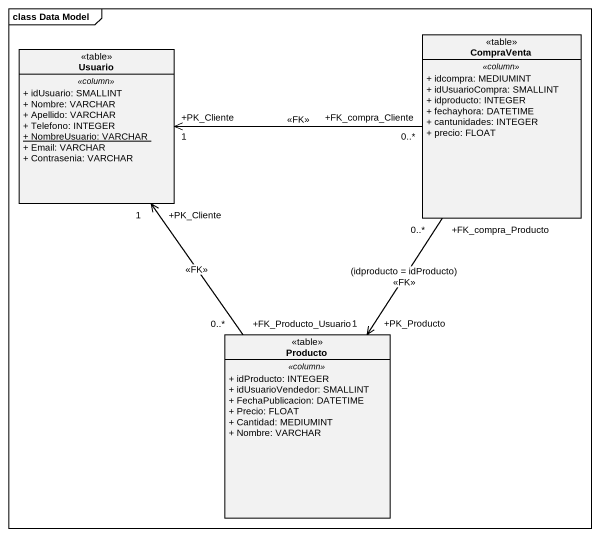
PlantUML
@startuml
mainframe class Data Model
hide circle
hide empty members
skinparam classAttributeIconSize 0
class Usuario <<table>> {
  .. <<column>> ..
  + idUsuario: SMALLINT
  + Nombre: VARCHAR
  + Apellido: VARCHAR
  + Telefono: INTEGER
  {static} + NombreUsuario: VARCHAR
  + Email: VARCHAR
  + Contrasenia: VARCHAR
}
class CompraVenta <<table>> {
  .. <<column>> ..
  + idcompra: MEDIUMINT
  + idUsuarioCompra: SMALLINT
  + idproducto: INTEGER
  + fechayhora: DATETIME
  + cantunidades: INTEGER
  + precio: FLOAT
}
class Producto <<table>> {
  .. <<column>> ..
  + idProducto: INTEGER
  + idUsuarioVendedor: SMALLINT
  + FechaPublicacion: DATETIME
  + Precio: FLOAT
  + Cantidad: MEDIUMINT
  + Nombre: VARCHAR
}
CompraVenta "+FK_compra_Cliente\n0..*" -left-> "+PK_Cliente\n1" Usuario : <<FK>>
CompraVenta "+FK_compra_Producto\n0..*" --> "+PK_Producto\n1" Producto : (idproducto = idProducto)\n<<FK>>
Producto "+FK_Producto_Usuario\n0..*" -up-> "+PK_Cliente\n1" Usuario : <<FK>>
@enduml
